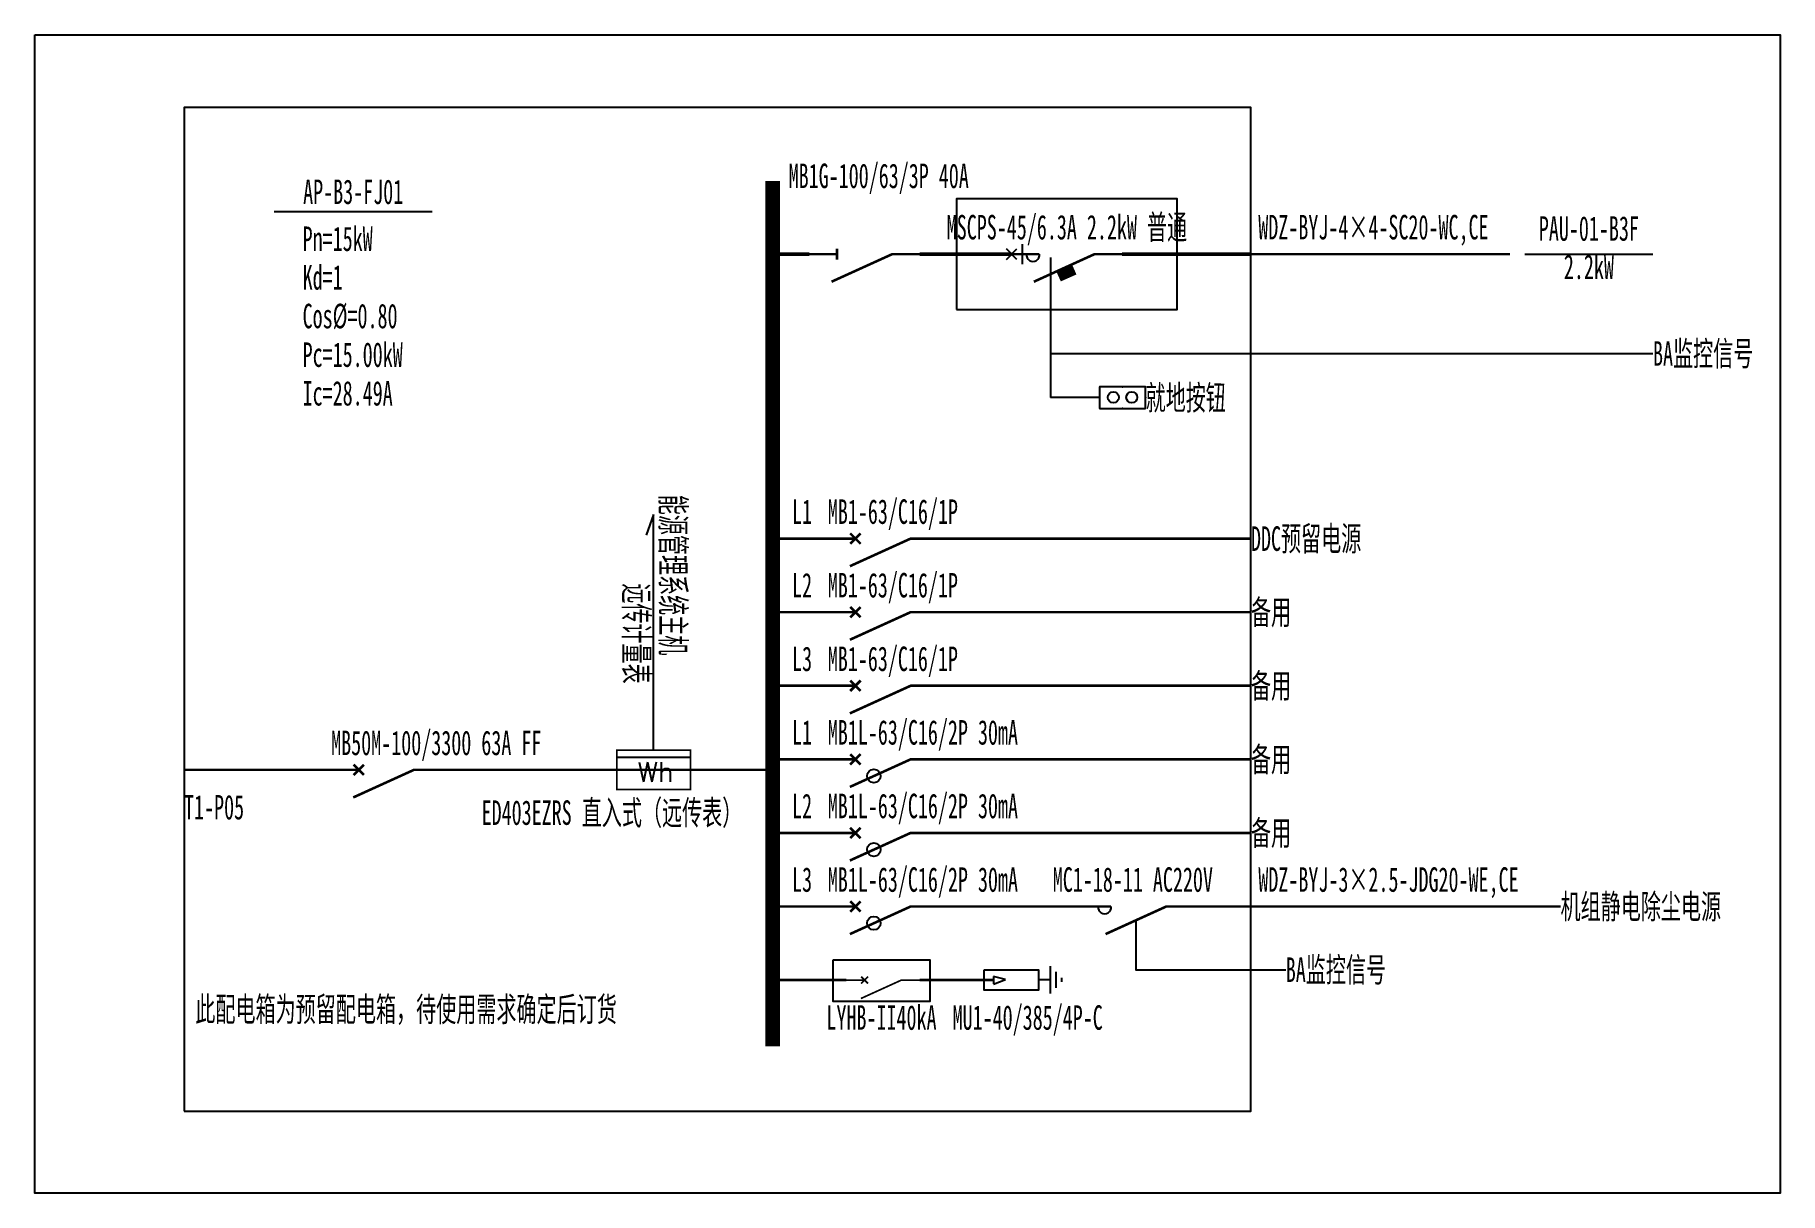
# Model space of a CAD drawing. Extents: x 1444166 to 1448435, y 437985 to 440819.
import ezdxf
from ezdxf.enums import TextEntityAlignment as Align

# ---------------------------------------------------------------- set-up
doc = ezdxf.new("R2010")
doc.units = 0
doc.header["$MEASUREMENT"] = 0
doc.layers.add('系统图', color=1, linetype='Continuous')
doc.styles.add('_SIMPLEX', font='simplex_.ttf', dxfattribs={"width": 0.6})
doc.styles.add('_TEL_DIM', font='', dxfattribs={"width": 0.8, "height": 3.5})
doc.styles.add('宋体', font='', dxfattribs={"width": 0.8, "height": 3.5})
doc.styles.get('_TEL_DIM').set_extended_font_data('SimSun')
doc.styles.get('宋体').set_extended_font_data('SimSun')

# ---------------------------------------------------------------- blocks, each defined once
blk = doc.blocks.new('$element$00000578')
at = {"const_width": 0.0233}
for points in [[(0, 0), (0, -0.25)], [(0, -1), (0, -0.75), (-0.25, -0.2)], [(-0.05, -0.25), (0.05, -0.25)]]:
    blk.add_lwpolyline(points, dxfattribs=at)
at = {"flags": 9}
blk.add_attdef('S', (0, 0), '', height=0.00000667, dxfattribs=at)
blk = doc.blocks.new('$equip_U$00000079(zhangr-4109)')
for p, q in [((0.625, 0.292), (-0.625, 0.292)), ((-0.625, 0.292), (-0.625, -0.292)), ((0.625, -0.292), (0.625, 0.292)), ((-0.625, -0.292), (0.625, -0.292))]:
    blk.add_line(p, q)
at = {"const_width": 0.04}
blk.add_lwpolyline([(-0.625, 0.292), (-0.625, -0.292), (0.625, -0.292), (0.625, 0.292), (-0.625, 0.292), (-0.625, -0.292)], dxfattribs=at)
for centre in [(-0.25, 0.008), (0.25, 0.008)]:
    blk.add_circle(centre, 0.15)
for p in [(-0.625, 0), (0, 0.292), (0.625, 0), (0, -0.292)]:
    blk.add_point(p)
at = {"color": 7, "style": '_TEL_DIM', "flags": 1}
for tag in ['A', 'REMARK']:
    blk.add_attdef(tag, text='', height=0.00002, dxfattribs=at).set_placement((0, 0), align=Align.MIDDLE_CENTER)
blk = doc.blocks.new('$element$00000496')
at = {"const_width": 0.0233}
for points in [[(0, 0), (0, -0.25)], [(-0.25, -0.2), (0, -0.75), (0, -1)]]:
    blk.add_lwpolyline(points, dxfattribs=at)
blk.add_arc((-0.008, -0.192), 0.0589, 81.8699, 278.1301)
at = {"flags": 9}
blk.add_attdef('S', (0, 0), '', height=0.00000667, dxfattribs=at)
blk = doc.blocks.new('$equip_U$00000086(maj01888)')
at = {"color": 2, "lineweight": 25}
for p, q in [((-0.141, -0.141), (0.141, 0.141)), ((0.141, -0.141), (-0.141, 0.141)), ((0.286, 0.273), (0.286, -0.273))]:
    blk.add_line(p, q, dxfattribs=at)
at = {"color": 2}
for p, q in [((1.235, -0.473), (1.625, -0.299)), ((1.243, -0.49), (1.633, -0.317)), ((1.251, -0.508), (1.64, -0.335)), ((1.259, -0.526), (1.648, -0.353)), ((1.267, -0.544), (1.656, -0.37)), ((1.275, -0.562), (1.664, -0.388)), ((1.283, -0.579), (1.672, -0.406)), ((1.291, -0.597), (1.68, -0.424)), ((1.298, -0.615), (1.688, -0.442)), ((1.306, -0.633), (1.696, -0.459)), ((1.314, -0.651), (1.704, -0.477)), ((1.322, -0.668), (1.712, -0.495)), ((1.33, -0.686), (1.72, -0.513)), ((1.338, -0.704), (1.728, -0.531))]:
    blk.add_line(p, q, dxfattribs=at)
at = {"const_width": 0.04}
blk.add_lwpolyline([(1.23, -0.462), (1.62, -0.288), (1.732, -0.541), (1.343, -0.715)], close=True, dxfattribs=at)
at = {"xscale": 3, "yscale": 3, "zscale": 3, "rotation": 90}
blk.add_blockref('$element$00000496', (0, 0), dxfattribs=at)
at = {"color": 7, "style": '_TEL_DIM', "flags": 1}
for tag in ['A', 'REMARK']:
    blk.add_attdef(tag, text='', height=0.00002, dxfattribs=at).set_placement((0, 0), align=Align.MIDDLE_CENTER)
blk = doc.blocks.new('$element$00000596')
at = {"const_width": 0.0233}
for points in [[(0, 0), (0, -0.25)], [(-0.25, -0.2), (0, -0.75), (0, -1)]]:
    blk.add_lwpolyline(points, dxfattribs=at)
blk.add_arc((-0.008, -0.192), 0.0589, 81.8699, 278.1301)
at = {"flags": 9}
blk.add_attdef('S', (0, 0), '', height=0.00000667, dxfattribs=at)
blk = doc.blocks.new('$element$00000492')
blk.add_line((0.173, 0), (0.173, -1))
at = {"const_width": 0.0233}
blk.add_lwpolyline([(-0.267, 0), (0.267, 0), (0.267, -1), (-0.267, -1), (-0.267, 0)], dxfattribs=at)
at = {"style": '_SIMPLEX'}
blk.add_text('Wh', height=0.2667, rotation=270, dxfattribs=at).set_placement((-0.161, -0.281))
at = {"flags": 9}
blk.add_attdef('S', (0, 0), '', height=0.00000667, dxfattribs=at)
blk.add_attdef('S', (0, 0), '', height=0.00000667, dxfattribs=at)
blk.add_attdef('S', (0, 0), '', height=0.00000667, dxfattribs=at)
blk = doc.blocks.new('$element$00000497')
at = {"const_width": 0.0233}
for points in [[(0, 0), (0, -0.25)], [(0, -1), (0, -0.75), (-0.25, -0.2)], [(-0.047, -0.297), (0.047, -0.203)], [(-0.047, -0.203), (0.047, -0.297)]]:
    blk.add_lwpolyline(points, dxfattribs=at)
at = {"flags": 9}
blk.add_attdef('S', (0, 0), '', height=0.00000667, dxfattribs=at)
blk = doc.blocks.new('$element$00000525')
at = {"const_width": 0.0233}
for points in [[(0, 0), (0, -0.25)], [(-0.25, -0.2), (0, -0.75), (0, -1)], [(-0.047, -0.203), (0.047, -0.297)], [(0.047, -0.203), (-0.047, -0.297)]]:
    blk.add_lwpolyline(points, dxfattribs=at)
blk.add_circle((-0.151, -0.417), 0.0615)
at = {"flags": 9}
blk.add_attdef('S', (0, 0), '', height=0.00000667, dxfattribs=at)

msp = doc.modelspace()

# ---------------------------------------------------------------- linework, layer by layer
at = {"color": 0, "linetype": 'ByBlock'}
for p, q in [((1444751.2, 440386.8), (1445137.4, 440386.8)), ((1446650.1, 440274.2), (1446650.1, 440039.2)), ((1446650.1, 440039.2), (1448124, 440039.2)), ((1446770.3, 439931.2), (1446650.1, 439931.2)), ((1446649.4, 438540.6), (1446649.4, 438473.4)), ((1446539.7, 438507.6), (1446510.4, 438515.5)), ((1446510.4, 438515.5), (1446510.4, 438497.3)), ((1446510.4, 438496.8), (1446539.7, 438507.6)), ((1446620.2, 438507.5), (1446648.3, 438507.5)), ((1446663.3, 438526.7), (1446663.3, 438487.4)), ((1446677, 438512.2), (1446677, 438502.4))]:
    msp.add_line(p, q, dxfattribs=at)
at = {"color": 0, "linetype": 'ByBlock', "ltscale": 0.2}
for p, q in [((1445679.3, 439645.3), (1445660.9, 439594.6)), ((1445679.3, 439068.7), (1445679.3, 439645.3))]:
    msp.add_line(p, q, dxfattribs=at)
at = {"color": 0, "linetype": 'ByBlock'}
for points in [[(1444530.5, 438185.9), (1447140.5, 438185.9), (1447140.5, 440641.1), (1444530.5, 440641.1)], [(1446420.3, 440147.2), (1446960.3, 440147.2), (1446960.3, 440417.2), (1446420.3, 440417.2)], [(1446118.4, 438555.9), (1446355, 438555.9), (1446355, 438453.9), (1446118.4, 438453.9)], [(1446487.6, 438531.6), (1446620.4, 438531.6), (1446620.4, 438481.6), (1446487.6, 438481.6)]]:
    msp.add_lwpolyline(points, close=True, dxfattribs=at)
for points, const_width in [([(1445970.4, 440461.1), (1445970.4, 438344.3)], 36), ([(1445970.4, 440282.2), (1446060.4, 440282.2)], 9), ([(1446330.4, 440282.2), (1446555.3, 440282.2)], 9), ([(1446825.3, 440282.2), (1447140.4, 440282.2)], 9), ([(1445970.4, 439586.4), (1446105.4, 439586.4)], 6.3), ([(1446375.4, 439586.4), (1447140.5, 439586.4)], 6.3), ([(1445970.3, 439406.4), (1446105.4, 439406.4)], 6.3), ([(1446375.3, 439406.4), (1447140.5, 439406.4)], 6.3), ([(1445970.3, 439226.4), (1446105.4, 439226.4)], 6.3), ([(1446375.3, 439226.4), (1447140.5, 439226.4)], 6.3), ([(1445970.3, 439046.4), (1446105.3, 439046.4)], 6.3), ([(1446375.3, 439046.4), (1447140.5, 439046.4)], 6.3), ([(1444530.5, 439020.7), (1444890.4, 439020.7)], 6.3), ([(1445160.4, 439020.7), (1445970.4, 439020.7)], 6.3), ([(1445970.3, 438866.4), (1446105.4, 438866.4)], 6.3), ([(1446375.3, 438866.4), (1447140.5, 438866.4)], 6.3), ([(1445970.3, 438686.4), (1446105.4, 438686.4)], 6.3), ([(1446375.3, 438686.4), (1446730.7, 438686.4)], 6.3), ([(1447000.7, 438686.4), (1447897.8, 438686.4)], 6.3), ([(1445970.4, 438506.4), (1446150.4, 438506.4)], 6.3), ([(1446330.4, 438506.4), (1446510.4, 438506.4)], 6.3)]:
    msp.add_lwpolyline(points, dxfattribs=dict(at, const_width=const_width))
at = {"color": 1, "linetype": 'ByBlock', "const_width": 6.3}
msp.add_lwpolyline([(1447140.4, 440282.2), (1447774.3, 440282.2)], dxfattribs=at)
at = {"color": 1, "linetype": 'ByBlock'}
msp.add_lwpolyline([(1447810.3, 440282.2), (1448124, 440282.2)], dxfattribs=at)
at = {"color": 0, "linetype": 'ByBlock'}
for points in [[(1446650.1, 440039.2), (1446650.1, 439931.2)], [(1446859, 438652.7), (1446859, 438531.9), (1447225.7, 438531.9)]]:
    msp.add_lwpolyline(points, dxfattribs=at)
at = {"layer": '系统图'}
msp.add_lwpolyline([(1444165.7, 440818.5), (1448434.9, 440818.5), (1448434.9, 437985.4), (1444165.7, 437985.4)], close=True, dxfattribs=at)

# ---------------------------------------------------------------- block references
at = {"color": 0, "linetype": 'ByBlock', "rotation": 90}
for name, p, xscale, yscale, zscale in [('$element$00000578', (1446060.4, 440282.2), 270, 270, 270), ('$element$00000497', (1446105.4, 439586.4), 270, 270, 270), ('$element$00000497', (1446105.4, 439406.4), 270, 270, 270), ('$element$00000497', (1446105.3, 439406.4), 270, 270, 270), ('$element$00000497', (1446105.4, 439226.4), 270, 270, 270), ('$element$00000497', (1446105.3, 439226.4), 270, 270, 270), ('$element$00000492', (1445589.3, 439020.7), 180, 180, 180), ('$element$00000525', (1446105.3, 439046.4), 270, 270, 270), ('$element$00000497', (1444890.4, 439020.7), 270, 270, 270), ('$element$00000525', (1446105.3, 438866.4), 270, 270, 270), ('$element$00000525', (1446105.3, 438686.4), 270, 270, 270), ('$element$00000596', (1446730.7, 438686.4), 270, 270, 270), ('$element$00000497', (1446150.4, 438506.4), 180, 180, 180)]:
    msp.add_blockref(name, p, dxfattribs=dict(at, xscale=xscale, yscale=yscale, zscale=zscale))
at = {"color": 0, "linetype": 'ByBlock'}
for name, p, xscale, yscale, zscale in [('$equip_U$00000086(maj01888)', (1446555.3, 440282.2), 90, 90, 90), ('$equip_U$00000079(zhangr-4109)', (1446826.5, 439931.2), 89.99999999999997, 89.99999999999997, 89.99999999999997)]:
    msp.add_blockref(name, p, dxfattribs=dict(at, xscale=xscale, yscale=yscale, zscale=zscale))

# ---------------------------------------------------------------- texts
at = {"color": 4, "linetype": 'ByBlock', "style": '宋体', "width": 0.6}
for s, p in [('MB1G-100/63/3P 40A', (1446009.5, 440425.8)), ('MC1-18-11 AC220V', (1446655.7, 438704.4))]:
    msp.add_text(s, height=60, dxfattribs=at).set_placement(p, align=Align.BOTTOM_LEFT)
at = {"color": 0, "linetype": 'ByBlock', "style": '宋体', "width": 0.6}
for s, p in [('AP-B3-FJ01', (1444944.3, 440386.8)), ('L1', (1446042.4, 439604.4)), ('L2', (1446042.4, 439424.4)), ('L3', (1446042.4, 439244.4)), ('L1', (1446042.4, 439064.4)), ('L2', (1446042.4, 438884.4)), ('L3', (1446042.4, 438704.4))]:
    msp.add_text(s, height=60, dxfattribs=at).set_placement(p, align=Align.BOTTOM_CENTER)
at = {"color": 4, "linetype": 'ByBlock', "style": '宋体', "width": 0.6}
msp.add_text('MSCPS-45/6.3A 2.2kW 普通', height=60, dxfattribs=at).set_placement((1446690.3, 440300.2), align=Align.BOTTOM_CENTER)
at = {"color": 1, "linetype": 'ByBlock', "style": '宋体', "width": 0.6}
for s, p in [('WDZ-BYJ-4×4-SC20-WC,CE', (1447158.4, 440300.2)), ('MB1-63/C16/1P', (1446105.4, 439604.4)), ('MB1-63/C16/1P', (1446105.3, 439424.4)), ('MB1-63/C16/1P', (1446105.3, 439244.4))]:
    msp.add_text(s, height=60, dxfattribs=at).set_placement(p, align=Align.BOTTOM_LEFT)
for s, p in [('PAU-01-B3F', (1447967.2, 440375)), ('2.2kW', (1447967.2, 440281.1))]:
    msp.add_text(s, height=60, dxfattribs=at).set_placement(p, align=Align.TOP_CENTER)
at = {"color": 0, "linetype": 'ByBlock', "style": '宋体', "width": 0.6}
for s, p in [('Pn=15kW', (1444820.6, 440289.9)), ('Kd=1', (1444820.6, 440195.4)), ('Cos%%C=0.80', (1444820.6, 440100.9)), ('Pc=15.00kW', (1444820.6, 440006.4)), ('Ic=28.49A', (1444820.6, 439911.9)), ('此配电箱为预留配电箱，待使用需求确定后订货', (1444558.1, 438405.2))]:
    msp.add_text(s, height=60, dxfattribs=at).set_placement(p)
for s, p in [('BA监控信号', (1448124, 440039.2)), ('就地按钮', (1446882.8, 439931.2)), ('DDC预留电源', (1447140.5, 439586.4)), ('备用', (1447140.5, 439406.4)), ('备用', (1447140.5, 439226.4)), ('备用', (1447140.5, 439046.4)), ('备用', (1447140.5, 438866.4)), ('机组静电除尘电源', (1447897.8, 438686.4))]:
    msp.add_text(s, height=60, dxfattribs=at).set_placement(p, align=Align.MIDDLE_LEFT)
for s, p in [('能源管理系统主机', (1445679.3, 439300.8)), ('远传计量表', (1445589.3, 439231.5))]:
    msp.add_text(s, height=60, rotation=270, dxfattribs=at).set_placement(p, align=Align.BOTTOM_RIGHT)
at = {"color": 3, "linetype": 'ByBlock', "style": '宋体', "width": 0.6}
for s, p in [('MB1L-63/C16/2P 30mA', (1446105.3, 439064.4)), ('MB50M-100/3300 63A FF', (1444890.4, 439038.7)), ('MB1L-63/C16/2P 30mA', (1446105.3, 438884.4)), ('MB1L-63/C16/2P 30mA', (1446105.3, 438704.4))]:
    msp.add_text(s, height=60, dxfattribs=at).set_placement(p, align=Align.BOTTOM_LEFT)
at = {"color": 0, "linetype": 'ByBlock', "style": '宋体', "width": 0.6}
for s, p in [('T1-P05', (1444530.5, 438881.4)), ('WDZ-BYJ-3×2.5-JDG20-WE,CE', (1447158.5, 438704.4))]:
    msp.add_text(s, height=60, dxfattribs=at).set_placement(p, align=Align.BOTTOM_LEFT)
at = {"color": 2, "linetype": 'ByBlock', "style": '宋体', "width": 0.6}
msp.add_text('ED403EZRS 直入式（远传表）', height=60, dxfattribs=at).set_placement((1445577.3, 438946.1), align=Align.TOP_CENTER)
at = {"color": 0, "linetype": 'ByBlock', "style": '宋体', "width": 0.6}
msp.add_text('BA监控信号', height=60, rotation=0, dxfattribs=at).set_placement((1447225.7, 438531.9), align=Align.MIDDLE_LEFT)
at = {"color": 40, "linetype": 'ByBlock', "style": '宋体', "width": 0.6}
msp.add_text('LYHB-II40kA', height=60, dxfattribs=at).set_placement((1446236.7, 438444.9), align=Align.TOP_CENTER)
at = {"color": 30, "linetype": 'ByBlock', "style": '宋体', "width": 0.6}
msp.add_text('MU1-40/385/4P-C', height=60, dxfattribs=at).set_placement((1446594.3, 438444.9), align=Align.TOP_CENTER)
at = {"color": 0, "linetype": 'ByBlock', "style": '_TEL_DIM', "flags": 1}
msp.add_attdef('S', text='静止电能发声器', height=0.0018, dxfattribs=at).set_placement((1445178.4, 438388.3), align=Align.MIDDLE_CENTER)

doc.saveas('drawing.dxf')
